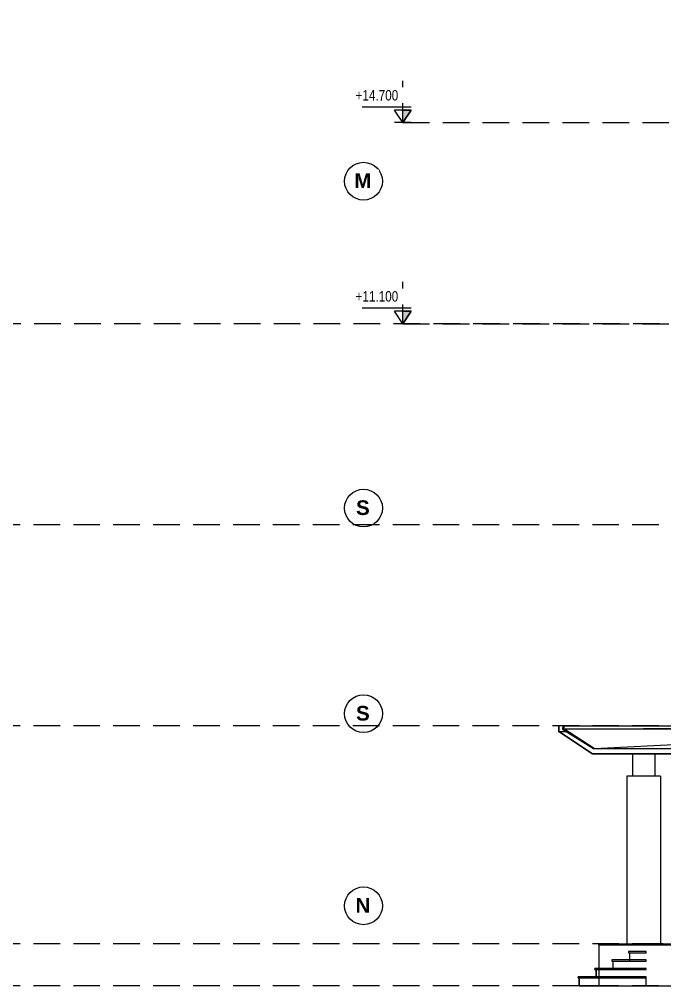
# Model space of a CAD drawing. Header units: millimetres. Extents: x -20510 to 108935, y -243239 to 20306.
# Drawn here: x 49071 to 60619, y -32750 to -15450 of the extents above; entities that cross this region are included whole.
import ezdxf

# ---------------------------------------------------------------- set-up
doc = ezdxf.new("R2010")
doc.units = ezdxf.units.MM
doc.linetypes.add('Hidden', pattern=[714.375, 476.25, -238.125])
for name, color, linetype, lineweight in [('A-ANNO-NOTE', 2, 'Continuous', 9), ('A-FLOR-LEVL', 8, 'Continuous', 9), ('A-GENM', 3, 'Continuous', 9), ('G-IMPT', 8, 'Continuous', 9)]:
    doc.layers.add(name, color=color, linetype=linetype, lineweight=lineweight)
doc.styles.add('Arial', font='arial.ttf', dxfattribs={"width": 0.8, "height": 250})
doc.styles.add('Arial_B', font='arialbd.ttf', dxfattribs={"height": 262.5})

# ---------------------------------------------------------------- blocks, each defined once
blk = doc.blocks.new('Mat_Tien_3dsMax - Sync_3dsMax_To_Revit-2401403-MẶT CẮT 2-2')
at = {"layer": 'A-GENM'}
for p, q in [((-1200, 16550), (-1200, 16400)), ((4589, 16550), (-1200, 16550)), ((4589, 16400), (4589, 16550)), ((-1200, 16400), (-300, 15800)), ((4589, 15800), (4589, 16400)), ((500, 15800), (500, 14480)), ((4589, 14480), (4589, 15800)), ((500, 14480), (4589, 14480)), ((-6174, 3900), (-6274, 3900)), ((-6274, 3900), (-6274, 3800)), ((-6186, 3847), (-6174, 3900)), ((-5645, 3496), (-6186, 3847)), ((974, 3900), (874, 3900)), ((874, 3900), (874, 3800)), ((974, 3800), (974, 3900)), ((-6274, 3800), (-5674, 3400)), ((874, 3800), (904, 3471)), ((974, 3400), (974, 3800)), ((904, 3471), (-5645, 3496)), ((-5674, 3400), (974, 3400)), ((-4729, 0), (-4729, -20)), ((-4410, 0), (-4729, 0)), ((-4410, -20), (-4410, 0)), ((400, -20), (400, 0)), ((-4709, -140), (-5029, -140)), ((-5029, -140), (-5029, -160)), ((-5029, -160), (-4709, -160)), ((-5009, -160), (-5009, -310)), ((-4729, -20), (-4410, -20)), ((-4709, -160), (-4709, -140)), ((400, -750), (400, -20)), ((-4709, -290), (-5329, -290)), ((-5329, -290), (-5329, -310)), ((-5329, -310), (-4709, -310)), ((-5309, -310), (-5309, -460)), ((-4709, -310), (-4709, -290)), ((-4709, -440), (-5629, -440)), ((-5629, -440), (-5629, -460)), ((-5629, -460), (-4709, -460)), ((-5609, -460), (-5609, -610)), ((-4709, -460), (-4709, -440)), ((-4709, -590), (-5929, -590)), ((-5929, -590), (-5929, -610)), ((-5929, -610), (-4709, -610)), ((-5909, -610), (-5909, -750)), ((-5609, -610), (-4709, -610)), ((-4709, -610), (-4709, -590)), ((-4709, -750), (-4709, -610)), ((-5909, -750), (-4709, -750))]:
    blk.add_line(p, q, dxfattribs=at)
at = {"layer": 'A-GENM', "lineweight": 35}
for p, q in [((1100, 14880), (100, 14880)), ((100, 14880), (100, 12600)), ((1100, 12600), (1100, 14880)), ((100, 12600), (1100, 12600))]:
    blk.add_line(p, q, dxfattribs=at)
at = {"layer": 'G-IMPT'}
for p, q in [((-1200, 16550), (-1200, 16400)), ((-1200, 16550), (4589, 16550)), ((4589, 16400), (4589, 16550)), ((-1200, 16400), (-300, 15800)), ((-1200, 16400), (4589, 16400)), ((4589, 15800), (4589, 16400)), ((500, 15800), (-300, 15800)), ((500, 15800), (500, 14880)), ((500, 15800), (4589, 15800)), ((4589, 14700), (4589, 15800)), ((1100, 14880), (1100, 14880)), ((1100, 14480), (4240, 14480)), ((4460, 14480), (4463, 14480)), ((-6203, 3900), (-6274, 3900)), ((-6274, 3800), (-6274, 3900)), ((-6203, 3900), (-6211, 3845)), ((-6211, 3845), (-6186, 3847)), ((-6211, 3845), (-5652, 3495)), ((-6174, 3900), (-6203, 3900)), ((-6203, 3900), (-6186, 3847)), ((-6186, 3847), (-5652, 3495)), ((-6183, 3845), (-4050, 3862)), ((-4050, 3843), (-6182, 3845)), ((-6174, 3900), (-4050, 3900)), ((-6274, 3800), (-6139, 3800)), ((-5674, 3400), (-6274, 3800)), ((-5637, 3496), (-760, 3750)), ((880, 3750), (884, 3714)), ((-5645, 3496), (-5652, 3495)), ((-5652, 3495), (-3862, 3489)), ((905, 3471), (904, 3471)), ((-4956, 3400), (-5674, 3400)), ((-4556, 3400), (-4956, 3400)), ((-4956, 3400), (-4956, 3000)), ((-4556, 3400), (-4556, 3000)), ((100, 3400), (-4556, 3400)), ((974, 3400), (675, 3400)), ((974, 3400), (974, 3450)), ((-4456, 3000), (-5056, 3000)), ((-5056, 3000), (-5056, 0)), ((-4456, 3000), (-4456, 0)), ((-5554, -1), (-5550, 0)), ((-5554, -1), (-5550, 0)), ((-5550, 0), (-5554, -1)), ((-5550, 0), (-4038, 0)), ((-5550, -1), (-5550, 0)), ((-5560, -10), (-5559, -6)), ((-5560, -10), (-5559, -6)), ((-5559, -6), (-5560, -10)), ((-5560, -10), (-5559, -10)), ((-5559, -10), (-5560, -10)), ((-5560, -10), (-5559, -14)), ((-5559, -14), (-5560, -10)), ((-5560, -10), (-5559, -14)), ((-5559, -6), (-5558, -3)), ((-5559, -6), (-5557, -3)), ((-5557, -3), (-5559, -6)), ((-5559, -6), (-5557, -3)), ((-5559, -6), (-5556, -4)), ((-5559, -6), (-5559, -6)), ((-5559, -6), (-5559, -6)), ((-5559, -10), (-5559, -6)), ((-5559, -6), (-5557, -7)), ((-5559, -10), (-5557, -7)), ((-5559, -14), (-5559, -10)), ((-5557, -13), (-5559, -10)), ((-5558, -10), (-5559, -10)), ((-5559, -14), (-5557, -13)), ((-5559, -14), (-5559, -14)), ((-5557, -17), (-5559, -14)), ((-5559, -14), (-5557, -17)), ((-5559, -14), (-5559, -14)), ((-5559, -14), (-5558, -18)), ((-5559, -14), (-5557, -17)), ((-5559, -14), (-5556, -16)), ((-5558, -3), (-5554, -1)), ((-5557, -3), (-5558, -3)), ((-5558, -3), (-5557, -3)), ((-5558, -10), (-5557, -7)), ((-5557, -13), (-5558, -10)), ((-5558, -10), (-5554, -10)), ((-5558, -18), (-5557, -17)), ((-5558, -18), (-5554, -19)), ((-5557, -17), (-5558, -18)), ((-5557, -3), (-5554, -1)), ((-5554, -1), (-5557, -3)), ((-5554, -1), (-5557, -3)), ((-5557, -3), (-5556, -4)), ((-5557, -7), (-5556, -4)), ((-5557, -7), (-5554, -6)), ((-5554, -10), (-5557, -7)), ((-5554, -10), (-5557, -13)), ((-5556, -16), (-5557, -13)), ((-5554, -14), (-5557, -13)), ((-5557, -17), (-5556, -16)), ((-5554, -19), (-5557, -17)), ((-5557, -17), (-5554, -19)), ((-5557, -17), (-5554, -19)), ((-5556, -4), (-5554, -1)), ((-5556, -4), (-5553, -3)), ((-5556, -4), (-5554, -6)), ((-5556, -16), (-5554, -14)), ((-5554, -19), (-5556, -16)), ((-5556, -16), (-5553, -17)), ((-5554, -1), (-5554, -1)), ((-5554, -1), (-5554, -1)), ((-5553, -3), (-5554, -1)), ((-5550, -1), (-5554, -1)), ((-5554, -6), (-5553, -3)), ((-5554, -6), (-5550, -6)), ((-5554, -10), (-5554, -6)), ((-5550, -10), (-5554, -6)), ((-5554, -10), (-5550, -10)), ((-5554, -14), (-5550, -10)), ((-5554, -14), (-5554, -10)), ((-5553, -17), (-5554, -14)), ((-5554, -14), (-5550, -14)), ((-5554, -19), (-5553, -17)), ((-5554, -19), (-5554, -19)), ((-5554, -19), (-5550, -20)), ((-5550, -20), (-5554, -19)), ((-5554, -19), (-5554, -19)), ((-5554, -19), (-5550, -20)), ((-5550, -19), (-5554, -19)), ((-5553, -3), (-5550, -1)), ((-5550, -3), (-5553, -3)), ((-5550, -6), (-5553, -3)), ((-5553, -17), (-5550, -14)), ((-5550, -19), (-5553, -17)), ((-5550, -18), (-5553, -17)), ((-5550, -3), (-5550, -1)), ((-5550, -1), (-4038, -1)), ((-5550, -3), (-4038, -3)), ((-5550, -6), (-5550, -3)), ((-5550, -10), (-5550, -6)), ((-5550, -6), (-4038, -6)), ((-5550, -10), (-4038, -10)), ((-5550, -14), (-5550, -10)), ((-5550, -14), (-4038, -14)), ((-5550, -18), (-5550, -14)), ((-5550, -19), (-5550, -18)), ((-5550, -18), (-4038, -18)), ((-5550, -20), (-5550, -19)), ((-4038, -19), (-5550, -19)), ((-5550, -750), (-5550, -20)), ((-5550, -20), (-4038, -20)), ((-3900, -150), (-3900, -750)), ((400, -750), (400, -150)), ((-5629, -460), (-5629, -440)), ((-5629, -440), (-5550, -440)), ((-5609, -460), (-5629, -460)), ((-5609, -460), (-5550, -460)), ((-5609, -610), (-5609, -460)), ((-5550, -460), (-5609, -460)), ((-5609, -460), (-5550, -460)), ((-5929, -610), (-5929, -590)), ((-5929, -590), (-5550, -590)), ((-5909, -610), (-5929, -610)), ((-5909, -750), (-5909, -610)), ((-5609, -610), (-5550, -610)), ((-5550, -610), (-5609, -610)), ((-5609, -610), (-5550, -610)), ((-5550, -610), (-5609, -610)), ((-5609, -610), (-5550, -610)), ((-5550, -750), (-5909, -750)), ((-5550, -750), (-3900, -750)), ((-3900, -750), (400, -750))]:
    blk.add_line(p, q, dxfattribs=at)
at = {"layer": 'G-IMPT', "flags": 128}
for points in [[(-5909, -610), (-5834, -610), (-5759, -610), (-5684, -610), (-5609, -610)], [(-5609, -610), (-5684, -610), (-5759, -610), (-5834, -610), (-5909, -610)], [(-5909, -610), (-5834, -610), (-5759, -610), (-5684, -610), (-5609, -610)]]:
    blk.add_lwpolyline(points, dxfattribs=at)
blk = doc.blocks.new('Mat_Tien_3dsMax - Mat_Tien_3dsMax-2387879-MẶT CẮT 2-2')
blk.add_blockref('Mat_Tien_3dsMax - Sync_3dsMax_To_Revit-2401403-MẶT CẮT 2-2', (0, 0))
blk = doc.blocks.new('GHI CHU VL_FULL - M-1415100-MẶT CẮT 2-2')
at = {"layer": 'A-ANNO-NOTE'}
blk.add_circle((-9770, 13652), 338, dxfattribs=at)
blk = doc.blocks.new('Level - 000_-1742766-MẶT CẮT 2-2')
at = {"layer": 'A-FLOR-LEVL'}
blk.add_hatch(color=256, dxfattribs=at).paths.add_polyline_path([(-1627, 4125), (-1627, 3900), (-1777, 4125)])
for p, q in [((-1627, 3900), (-1627, 4650)), ((-1777, 4177), (-898, 4177)), ((-1627, 3900), (-1777, 4125)), ((-1777, 4125), (-1477, 4125)), ((-1627, 4125), (-1777, 4125)), ((-1777, 4125), (-1627, 3900)), ((-1627, 3900), (-1477, 4125)), ((-1627, 3900), (-1627, 4125)), ((-1777, 3900), (-1477, 3900))]:
    blk.add_line(p, q, dxfattribs=at)

msp = doc.modelspace()

# ---------------------------------------------------------------- linework, layer by layer
at = {"layer": 'A-FLOR-LEVL', "linetype": 'Hidden'}
for p, q in [((55933.5, -17300), (80240, -17300)), ((72673.4, -20900), (43122.7, -20900)), ((55933.5, -20900), (80240, -20900)), ((63373.4, -24500), (33822.7, -24500)), ((63373.4, -28100), (33822.7, -28100)), ((63373.4, -32000), (33822.7, -32000)), ((63373.4, -32750), (33822.7, -32750))]:
    msp.add_line(p, q, dxfattribs=at)

# ---------------------------------------------------------------- block references
at = {"layer": 'A-ANNO-NOTE'}
for p in [(65000, -32000), (65000, -37852.4), (65000, -41532.4), (65000, -44972.4)]:
    msp.add_blockref('GHI CHU VL_FULL - M-1415100-MẶT CẮT 2-2', p, dxfattribs=at)
at = {"layer": 'A-FLOR-LEVL', "extrusion": (0, 0, -1)}
for p in [(-54307, -21200), (-54307, -24800)]:
    msp.add_blockref('Level - 000_-1742766-MẶT CẮT 2-2', p, dxfattribs=at)
at = {"layer": 'G-IMPT'}
msp.add_blockref('Mat_Tien_3dsMax - Mat_Tien_3dsMax-2387879-MẶT CẮT 2-2', (65000, -32000), dxfattribs=at)

# ---------------------------------------------------------------- next in the draw order: texts
at = {"layer": 'A-ANNO-NOTE', "char_height": 262.5, "attachment_point": 1, "style": 'Arial_B', "bg_fill": 3, "box_fill_scale": 1.25, "bg_fill_color": 9, "bg_fill_true_color": 13158600, "bg_fill_transparency": 0}
for s, insert, width in [('\\fArial|b1|i0|c0|p34|;M', (55063.9, -18208.8), 378.797), ('\\fArial|b1|i0|c0|p34|;S', (55096.5, -24061.3), 300.633), ('\\fArial|b1|i0|c0|p34|;S', (55096.5, -27741.3), 300.633), ('\\fArial|b1|i0|c0|p34|;N', (55086.4, -31181.3), 324.683)]:
    msp.add_mtext(s, dxfattribs=dict(at, insert=insert, width=width))
at = {"layer": 'A-FLOR-LEVL', "char_height": 187.5, "width": 918.734, "attachment_point": 1, "style": 'Arial', "bg_fill": 3, "box_fill_scale": 1.25, "bg_fill_color": 9, "bg_fill_true_color": 13158600, "bg_fill_transparency": 0}
for s, insert in [('+14.700', (55088.1, -16716)), ('+11.100', (55088.1, -20316))]:
    msp.add_mtext(s, dxfattribs=dict(at, insert=insert))

# ---------------------------------------------------------------- next in the draw order: texts
for s, insert in [('+14.700', (55088.1, -16716)), ('+11.100', (55088.1, -20316))]:
    msp.add_mtext(s, dxfattribs=dict(at, insert=insert))

doc.saveas('drawing.dxf')
